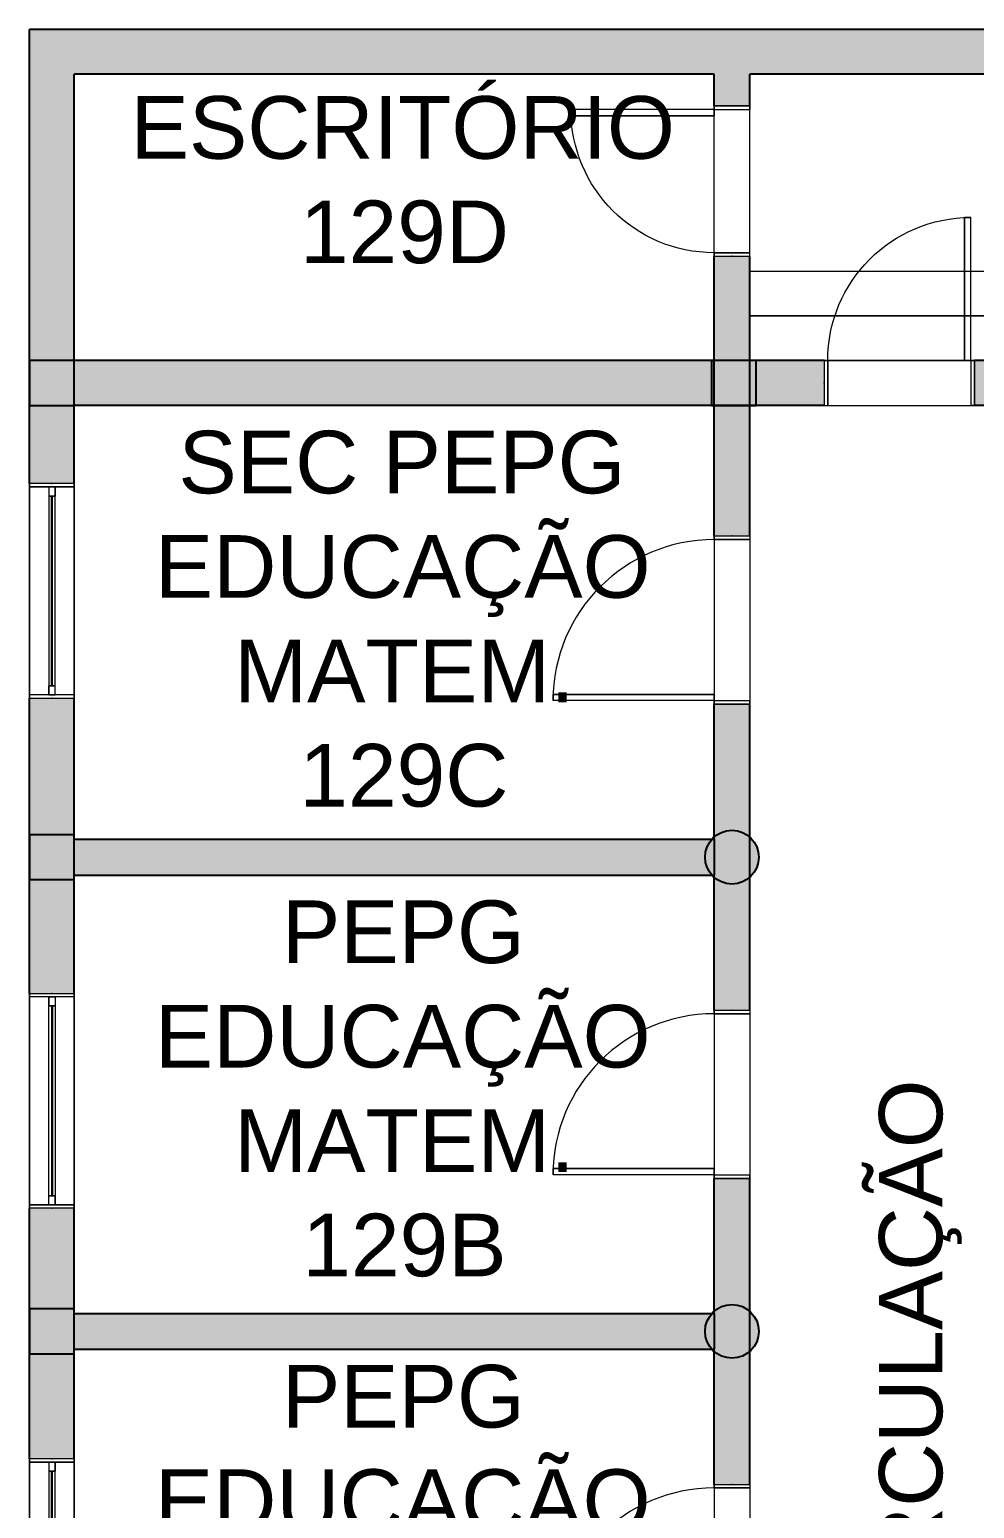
# Model space of a CAD drawing. Header units: metres. Extents: x 512 to 829, y -209 to 245.
# Drawn here: x 684.25 to 689.53, y -81.71 to -73.45 of the extents above; entities that cross this region are included whole.
import ezdxf

# ---------------------------------------------------------------- set-up
doc = ezdxf.new("R2010")
doc.units = ezdxf.units.M
doc.header["$LTSCALE"] = 0.508
doc.set_wipeout_variables(frame=1)
doc.header["$PDSIZE"] = -2
for name, color, linetype, lineweight in [('AMB-NOVOS', 10, 'Continuous', 15), ('None', 7, 'Continuous', 5), ('NãoImprimir', 7, 'Continuous', 5), ('Peitoris', 2, 'Continuous', 5), ('Telhado-Princ', 7, 'Continuous', 5), ('TEXTO', 7, 'Continuous', 15)]:
    doc.layers.add(name, color=color, linetype=linetype, lineweight=lineweight)
doc.styles.add('Arial', font='arial.ttf')

# ---------------------------------------------------------------- blocks, each defined once
blk = doc.blocks.new('Grupo-6437')
at = {"layer": 'None', "color": 7, "linetype": 'Continuous', "lineweight": 5}
for p, q in [((-0.47, 0.1), (-0.47, -0.1)), ((0.47, 0.1), (0.47, -0.1))]:
    blk.add_line(p, q, dxfattribs=at)
blk = doc.blocks.new('Grupo-6438')
at = {"layer": 'None', "color": 7, "linetype": 'Continuous', "lineweight": 5}
for points in [[(-0.47, 0.1), (-0.45, 0.1), (-0.45, -0.1), (-0.47, -0.1)], [(0.45, 0.1), (0.47, 0.1), (0.47, -0.1), (0.45, -0.1)]]:
    blk.add_lwpolyline(points, close=True, dxfattribs=at)
blk = doc.blocks.new('Grupo-6439')
at = {"layer": 'None', "color": 7, "linetype": 'Continuous', "lineweight": 5}
for p, q in [((-0.47, 0.1), (-0.45, 0.1)), ((-0.45, 0.1), (-0.45, -0.1)), ((0.47, 0.1), (0.45, 0.1)), ((0.45, 0.1), (0.45, -0.1)), ((-0.47, -0.1), (-0.45, -0.1)), ((0.47, -0.1), (0.45, -0.1))]:
    blk.add_line(p, q, dxfattribs=at)
at = {"layer": 'None', "color": 7}
for name in ['Grupo-6437', 'Grupo-6438']:
    blk.add_blockref(name, (0, 0), dxfattribs=at)
blk = doc.blocks.new('Grupo-6440')
at = {"layer": 'None', "color": 7, "linetype": 'Continuous', "lineweight": 5}
blk.add_arc((-0.45, 0.1), 0.9, 0, 90, dxfattribs=at)
blk = doc.blocks.new('Grupo-6441')
at = {"layer": 'None', "color": 7, "linetype": 'Continuous', "lineweight": 5}
blk.add_lwpolyline([(-0.45, 0.1), (-0.45, 1), (-0.415, 1), (-0.415, 0.1)], close=True, dxfattribs=at)
blk = doc.blocks.new('Grupo-6442')
at = {"layer": 'None', "color": 7, "linetype": 'Continuous', "lineweight": 5}
for p, q in [((-0.45, 0.1), (-0.45, 1)), ((-0.45, 1), (-0.415, 1)), ((-0.415, 0.1), (-0.415, 1)), ((-0.45, 0.1), (-0.415, 0.1))]:
    blk.add_line(p, q, dxfattribs=at)
at = {"layer": 'None', "color": 7}
blk.add_blockref('Grupo-6441', (0, 0), dxfattribs=at)
blk = doc.blocks.new('Grupo-6443')
at = {"layer": 'Peitoris', "color": 7}
blk.add_blockref('Grupo-6442', (0, 0), dxfattribs=at)
blk = doc.blocks.new('Grupo-6444')
at = {"layer": 'None', "color": 7, "linetype": 'Continuous', "lineweight": 5}
for p, q in [((0.47, 0.1), (-0.47, 0.1)), ((0.47, -0.1), (-0.47, -0.1))]:
    blk.add_line(p, q, dxfattribs=at)
blk = doc.blocks.new('Door (2D)-252')
at = {"layer": 'NãoImprimir', "color": 7, "linetype": 'Continuous', "lineweight": 5}
for p in [(-0.47, 0), (0.47, 0)]:
    blk.add_point(p, dxfattribs=at)
at = {"layer": 'None', "color": 7}
for name in ['Grupo-6443', 'Grupo-6439']:
    blk.add_blockref(name, (0, 0), dxfattribs=at)
at = {"layer": 'Peitoris', "color": 7}
blk.add_blockref('Grupo-6440', (0, 0), dxfattribs=at)
at = {"layer": 'Telhado-Princ', "color": 7}
blk.add_blockref('Grupo-6444', (0, 0), dxfattribs=at)
blk = doc.blocks.new('Grupo-6461')
at = {"layer": 'None', "color": 7, "linetype": 'Continuous', "lineweight": 5}
for p, q in [((-0.42, 0.1), (-0.42, -0.1)), ((0.42, 0.1), (0.42, -0.1))]:
    blk.add_line(p, q, dxfattribs=at)
blk = doc.blocks.new('Grupo-6462')
at = {"layer": 'None', "color": 7, "linetype": 'Continuous', "lineweight": 5}
for points in [[(-0.42, 0.1), (-0.4, 0.1), (-0.4, -0.1), (-0.42, -0.1)], [(0.4, 0.1), (0.42, 0.1), (0.42, -0.1), (0.4, -0.1)]]:
    blk.add_lwpolyline(points, close=True, dxfattribs=at)
blk = doc.blocks.new('Grupo-6463')
at = {"layer": 'None', "color": 7, "linetype": 'Continuous', "lineweight": 5}
for p, q in [((-0.42, 0.1), (-0.4, 0.1)), ((-0.4, 0.1), (-0.4, -0.1)), ((0.42, 0.1), (0.4, 0.1)), ((0.4, 0.1), (0.4, -0.1)), ((-0.42, -0.1), (-0.4, -0.1)), ((0.42, -0.1), (0.4, -0.1))]:
    blk.add_line(p, q, dxfattribs=at)
at = {"layer": 'None', "color": 7}
for name in ['Grupo-6461', 'Grupo-6462']:
    blk.add_blockref(name, (0, 0), dxfattribs=at)
blk = doc.blocks.new('Grupo-6464')
at = {"layer": 'None', "color": 7, "linetype": 'Continuous', "lineweight": 5}
blk.add_arc((-0.4, 0.1), 0.8, 0, 90, dxfattribs=at)
blk = doc.blocks.new('Grupo-6465')
at = {"layer": 'None', "color": 7, "linetype": 'Continuous', "lineweight": 5}
blk.add_lwpolyline([(-0.4, 0.1), (-0.4, 0.9), (-0.365, 0.9), (-0.365, 0.1)], close=True, dxfattribs=at)
blk = doc.blocks.new('Grupo-6466')
at = {"layer": 'None', "color": 7, "linetype": 'Continuous', "lineweight": 5}
for p, q in [((-0.4, 0.1), (-0.4, 0.9)), ((-0.4, 0.9), (-0.365, 0.9)), ((-0.365, 0.1), (-0.365, 0.9)), ((-0.4, 0.1), (-0.365, 0.1))]:
    blk.add_line(p, q, dxfattribs=at)
at = {"layer": 'None', "color": 7}
blk.add_blockref('Grupo-6465', (0, 0), dxfattribs=at)
blk = doc.blocks.new('Grupo-6467')
at = {"layer": 'Peitoris', "color": 7}
blk.add_blockref('Grupo-6466', (0, 0), dxfattribs=at)
blk = doc.blocks.new('Grupo-6468')
at = {"layer": 'None', "color": 7, "linetype": 'Continuous', "lineweight": 5}
for p, q in [((0.42, 0.1), (-0.42, 0.1)), ((0.42, -0.1), (-0.42, -0.1))]:
    blk.add_line(p, q, dxfattribs=at)
blk = doc.blocks.new('Door (2D)-255')
at = {"layer": 'NãoImprimir', "color": 7, "linetype": 'Continuous', "lineweight": 5}
for p in [(-0.42, 0), (0.42, 0)]:
    blk.add_point(p, dxfattribs=at)
at = {"layer": 'None', "color": 7}
for name in ['Grupo-6467', 'Grupo-6463']:
    blk.add_blockref(name, (0, 0), dxfattribs=at)
at = {"layer": 'Peitoris', "color": 7}
blk.add_blockref('Grupo-6464', (0, 0), dxfattribs=at)
at = {"layer": 'Telhado-Princ', "color": 7}
blk.add_blockref('Grupo-6468', (0, 0), dxfattribs=at)
blk = doc.blocks.new('Grupo-6469')
at = {"layer": 'None', "color": 7, "linetype": 'Continuous', "lineweight": 5}
for p, q in [((-0.47, 0.1), (-0.47, -0.1)), ((0.47, 0.1), (0.47, -0.1))]:
    blk.add_line(p, q, dxfattribs=at)
blk = doc.blocks.new('Grupo-6470')
at = {"layer": 'None', "color": 7, "linetype": 'Continuous', "lineweight": 5}
for points in [[(-0.47, 0.1), (-0.45, 0.1), (-0.45, -0.1), (-0.47, -0.1)], [(0.45, 0.1), (0.47, 0.1), (0.47, -0.1), (0.45, -0.1)]]:
    blk.add_lwpolyline(points, close=True, dxfattribs=at)
blk = doc.blocks.new('Grupo-6471')
at = {"layer": 'None', "color": 7, "linetype": 'Continuous', "lineweight": 5}
for p, q in [((-0.47, 0.1), (-0.45, 0.1)), ((-0.45, 0.1), (-0.45, -0.1)), ((0.47, 0.1), (0.45, 0.1)), ((0.45, 0.1), (0.45, -0.1)), ((-0.47, -0.1), (-0.45, -0.1)), ((0.47, -0.1), (0.45, -0.1))]:
    blk.add_line(p, q, dxfattribs=at)
at = {"layer": 'None', "color": 7}
for name in ['Grupo-6469', 'Grupo-6470']:
    blk.add_blockref(name, (0, 0), dxfattribs=at)
blk = doc.blocks.new('Grupo-6472')
at = {"layer": 'None', "color": 7, "linetype": 'Continuous', "lineweight": 5}
blk.add_arc((-0.45, 0.1), 0.9, 0, 90, dxfattribs=at)
blk = doc.blocks.new('Grupo-6473')
at = {"layer": 'None', "color": 7, "linetype": 'Continuous', "lineweight": 5}
blk.add_lwpolyline([(-0.45, 0.1), (-0.45, 1), (-0.415, 1), (-0.415, 0.1)], close=True, dxfattribs=at)
blk = doc.blocks.new('Grupo-6474')
at = {"layer": 'None', "color": 7, "linetype": 'Continuous', "lineweight": 5}
for p, q in [((-0.45, 0.1), (-0.45, 1)), ((-0.45, 1), (-0.415, 1)), ((-0.415, 0.1), (-0.415, 1)), ((-0.45, 0.1), (-0.415, 0.1))]:
    blk.add_line(p, q, dxfattribs=at)
at = {"layer": 'None', "color": 7}
blk.add_blockref('Grupo-6473', (0, 0), dxfattribs=at)
blk = doc.blocks.new('Grupo-6475')
at = {"layer": 'Peitoris', "color": 7}
blk.add_blockref('Grupo-6474', (0, 0), dxfattribs=at)
blk = doc.blocks.new('Grupo-6476')
at = {"layer": 'None', "color": 7, "linetype": 'Continuous', "lineweight": 5}
for p, q in [((0.47, 0.1), (-0.47, 0.1)), ((0.47, -0.1), (-0.47, -0.1))]:
    blk.add_line(p, q, dxfattribs=at)
blk = doc.blocks.new('Door (2D)-256')
at = {"layer": 'NãoImprimir', "color": 7, "linetype": 'Continuous', "lineweight": 5}
for p in [(-0.47, 0), (0.47, 0)]:
    blk.add_point(p, dxfattribs=at)
at = {"layer": 'None', "color": 7}
for name in ['Grupo-6475', 'Grupo-6471']:
    blk.add_blockref(name, (0, 0), dxfattribs=at)
at = {"layer": 'Peitoris', "color": 7}
blk.add_blockref('Grupo-6472', (0, 0), dxfattribs=at)
at = {"layer": 'Telhado-Princ', "color": 7}
blk.add_blockref('Grupo-6476', (0, 0), dxfattribs=at)
blk = doc.blocks.new('Grupo-6477')
at = {"layer": 'None', "color": 7, "linetype": 'Continuous', "lineweight": 5}
for p, q in [((-0.47, 0.1), (-0.47, -0.1)), ((0.47, 0.1), (0.47, -0.1))]:
    blk.add_line(p, q, dxfattribs=at)
blk = doc.blocks.new('Grupo-6478')
at = {"layer": 'None', "color": 7, "linetype": 'Continuous', "lineweight": 5}
for points in [[(-0.47, 0.1), (-0.45, 0.1), (-0.45, -0.1), (-0.47, -0.1)], [(0.45, 0.1), (0.47, 0.1), (0.47, -0.1), (0.45, -0.1)]]:
    blk.add_lwpolyline(points, close=True, dxfattribs=at)
blk = doc.blocks.new('Grupo-6479')
at = {"layer": 'None', "color": 7, "linetype": 'Continuous', "lineweight": 5}
for p, q in [((-0.47, 0.1), (-0.45, 0.1)), ((-0.45, 0.1), (-0.45, -0.1)), ((0.47, 0.1), (0.45, 0.1)), ((0.45, 0.1), (0.45, -0.1)), ((-0.47, -0.1), (-0.45, -0.1)), ((0.47, -0.1), (0.45, -0.1))]:
    blk.add_line(p, q, dxfattribs=at)
at = {"layer": 'None', "color": 7}
for name in ['Grupo-6477', 'Grupo-6478']:
    blk.add_blockref(name, (0, 0), dxfattribs=at)
blk = doc.blocks.new('Grupo-6480')
at = {"layer": 'None', "color": 7, "linetype": 'Continuous', "lineweight": 5}
blk.add_arc((-0.45, 0.1), 0.9, 0, 90, dxfattribs=at)
blk = doc.blocks.new('Grupo-6481')
at = {"layer": 'None', "color": 7, "linetype": 'Continuous', "lineweight": 5}
blk.add_lwpolyline([(-0.45, 0.1), (-0.45, 1), (-0.415, 1), (-0.415, 0.1)], close=True, dxfattribs=at)
blk = doc.blocks.new('Grupo-6482')
at = {"layer": 'None', "color": 7, "linetype": 'Continuous', "lineweight": 5}
for p, q in [((-0.45, 0.1), (-0.45, 1)), ((-0.45, 1), (-0.415, 1)), ((-0.415, 0.1), (-0.415, 1)), ((-0.45, 0.1), (-0.415, 0.1))]:
    blk.add_line(p, q, dxfattribs=at)
at = {"layer": 'None', "color": 7}
blk.add_blockref('Grupo-6481', (0, 0), dxfattribs=at)
blk = doc.blocks.new('Grupo-6483')
at = {"layer": 'Peitoris', "color": 7}
blk.add_blockref('Grupo-6482', (0, 0), dxfattribs=at)
blk = doc.blocks.new('Grupo-6484')
at = {"layer": 'None', "color": 7, "linetype": 'Continuous', "lineweight": 5}
for p, q in [((0.47, 0.1), (-0.47, 0.1)), ((0.47, -0.1), (-0.47, -0.1))]:
    blk.add_line(p, q, dxfattribs=at)
blk = doc.blocks.new('Door (2D)-257')
at = {"layer": 'NãoImprimir', "color": 7, "linetype": 'Continuous', "lineweight": 5}
for p in [(-0.47, 0), (0.47, 0)]:
    blk.add_point(p, dxfattribs=at)
at = {"layer": 'None', "color": 7}
for name in ['Grupo-6483', 'Grupo-6479']:
    blk.add_blockref(name, (0, 0), dxfattribs=at)
at = {"layer": 'Peitoris', "color": 7}
blk.add_blockref('Grupo-6480', (0, 0), dxfattribs=at)
at = {"layer": 'Telhado-Princ', "color": 7}
blk.add_blockref('Grupo-6484', (0, 0), dxfattribs=at)
blk = doc.blocks.new('Grupo-6485')
at = {"layer": 'None', "color": 7, "linetype": 'Continuous', "lineweight": 5}
for p, q in [((-0.42, 0.125), (-0.42, -0.125)), ((0.42, 0.125), (0.42, -0.125))]:
    blk.add_line(p, q, dxfattribs=at)
blk = doc.blocks.new('Grupo-6486')
at = {"layer": 'None', "color": 7, "linetype": 'Continuous', "lineweight": 5}
for points in [[(-0.42, 0.125), (-0.4, 0.125), (-0.4, -0.125), (-0.42, -0.125)], [(0.4, 0.125), (0.42, 0.125), (0.42, -0.125), (0.4, -0.125)]]:
    blk.add_lwpolyline(points, close=True, dxfattribs=at)
blk = doc.blocks.new('Grupo-6487')
at = {"layer": 'None', "color": 7, "linetype": 'Continuous', "lineweight": 5}
for p, q in [((-0.42, 0.125), (-0.4, 0.125)), ((-0.4, 0.125), (-0.4, -0.125)), ((0.42, 0.125), (0.4, 0.125)), ((0.4, 0.125), (0.4, -0.125)), ((-0.42, -0.125), (-0.4, -0.125)), ((0.42, -0.125), (0.4, -0.125))]:
    blk.add_line(p, q, dxfattribs=at)
at = {"layer": 'None', "color": 7}
for name in ['Grupo-6485', 'Grupo-6486']:
    blk.add_blockref(name, (0, 0), dxfattribs=at)
blk = doc.blocks.new('Grupo-6488')
at = {"layer": 'None', "color": 7, "linetype": 'Continuous', "lineweight": 5}
blk.add_arc((-0.4, 0.125), 0.8, 0, 90, dxfattribs=at)
blk = doc.blocks.new('Grupo-6489')
at = {"layer": 'None', "color": 7, "linetype": 'Continuous', "lineweight": 5}
blk.add_lwpolyline([(-0.4, 0.125), (-0.4, 0.925), (-0.365, 0.925), (-0.365, 0.125)], close=True, dxfattribs=at)
blk = doc.blocks.new('Grupo-6490')
at = {"layer": 'None', "color": 7, "linetype": 'Continuous', "lineweight": 5}
for p, q in [((-0.4, 0.125), (-0.4, 0.925)), ((-0.4, 0.925), (-0.365, 0.925)), ((-0.365, 0.125), (-0.365, 0.925)), ((-0.4, 0.125), (-0.365, 0.125))]:
    blk.add_line(p, q, dxfattribs=at)
at = {"layer": 'None', "color": 7}
blk.add_blockref('Grupo-6489', (0, 0), dxfattribs=at)
blk = doc.blocks.new('Grupo-6491')
at = {"layer": 'Peitoris', "color": 7}
blk.add_blockref('Grupo-6490', (0, 0), dxfattribs=at)
blk = doc.blocks.new('Grupo-6492')
at = {"layer": 'None', "color": 7, "linetype": 'Continuous', "lineweight": 5}
for p, q in [((0.42, 0.125), (-0.42, 0.125)), ((0.42, -0.125), (-0.42, -0.125))]:
    blk.add_line(p, q, dxfattribs=at)
blk = doc.blocks.new('Door (2D)-258')
at = {"layer": 'NãoImprimir', "color": 7, "linetype": 'Continuous', "lineweight": 5}
for p in [(-0.42, 0), (0.42, 0)]:
    blk.add_point(p, dxfattribs=at)
at = {"layer": 'None', "color": 7}
for name in ['Grupo-6491', 'Grupo-6487']:
    blk.add_blockref(name, (0, 0), dxfattribs=at)
at = {"layer": 'Peitoris', "color": 7}
blk.add_blockref('Grupo-6488', (0, 0), dxfattribs=at)
at = {"layer": 'Telhado-Princ', "color": 7}
blk.add_blockref('Grupo-6492', (0, 0), dxfattribs=at)
blk = doc.blocks.new('Grupo-6629')
at = {"layer": 'None', "color": 7, "linetype": 'Continuous', "lineweight": 5}
for points in [[(-0.6, 0.125), (-0.58095, 0.125), (-0.58095, -0.125), (-0.6, -0.125)], [(0.58095, 0.125), (0.6, 0.125), (0.6, -0.125), (0.58095, -0.125)]]:
    blk.add_lwpolyline(points, close=True, dxfattribs=at)
blk = doc.blocks.new('Grupo-6630')
at = {"layer": 'None', "color": 7, "linetype": 'Continuous', "lineweight": 5}
for p, q in [((-0.6, 0.125), (-0.58095, 0.125)), ((-0.58095, 0.125), (-0.58095, -0.125)), ((0.6, 0.125), (0.58095, 0.125)), ((0.58095, 0.125), (0.58095, -0.125)), ((-0.6, -0.125), (-0.58095, -0.125)), ((0.6, -0.125), (0.58095, -0.125))]:
    blk.add_line(p, q, dxfattribs=at)
at = {"layer": 'None', "color": 7}
blk.add_blockref('Grupo-6629', (0, 0), dxfattribs=at)
blk = doc.blocks.new('Grupo-6631')
at = {"layer": 'None', "color": 7, "linetype": 'Continuous', "lineweight": 5}
for p, q in [((-0.5809, 0.0175), (-0.5809, -0.0175)), ((0.5809, 0.0175), (0.5809, -0.0175))]:
    blk.add_line(p, q, dxfattribs=at)
blk = doc.blocks.new('Grupo-6632')
at = {"layer": 'None', "color": 7, "linetype": 'Continuous', "lineweight": 5}
for points in [[(-0.5809, 0.0175), (-0.5302, 0.0175), (-0.5302, -0.0175), (-0.5809, -0.0175)], [(0.5302, 0.0175), (0.5809, 0.0175), (0.5809, -0.0175), (0.5302, -0.0175)]]:
    blk.add_lwpolyline(points, close=True, dxfattribs=at)
blk = doc.blocks.new('Grupo-6633')
at = {"layer": 'None', "color": 7, "linetype": 'Continuous', "lineweight": 5}
for p, q in [((-0.5809, 0.0175), (-0.5302, 0.0175)), ((-0.5302, 0.0175), (-0.5302, -0.0175)), ((0.5809, 0.0175), (0.5302, 0.0175)), ((0.5302, 0.0175), (0.5302, -0.0175)), ((-0.5809, -0.0175), (-0.5302, -0.0175)), ((0.5809, -0.0175), (0.5302, -0.0175))]:
    blk.add_line(p, q, dxfattribs=at)
blk.add_lwpolyline([(-0.5302, 0.0175), (0.5302, 0.0175), (0.5302, -0.0175), (-0.5302, -0.0175)], close=True, dxfattribs=at)
at = {"layer": 'None', "color": 7}
for name in ['Grupo-6631', 'Grupo-6632']:
    blk.add_blockref(name, (0, 0), dxfattribs=at)
blk = doc.blocks.new('Grupo-6635')
at = {"layer": 'None', "color": 7, "linetype": 'Continuous', "lineweight": 25}
for p, q in [((-0.53015, 0.000635), (0.53015, 0.000635)), ((-0.53015, -0.000635), (0.53015, -0.000635))]:
    blk.add_line(p, q, dxfattribs=at)
blk = doc.blocks.new('Grupo-6636')
at = {"layer": 'None', "color": 7, "linetype": 'Continuous', "lineweight": 20}
for p, q in [((0.6, 0.125), (-0.6, 0.125)), ((0.6, -0.125), (-0.6, -0.125))]:
    blk.add_line(p, q, dxfattribs=at)
blk = doc.blocks.new('Window (2D)-519')
at = {"color": 7, "linetype": 'Continuous', "lineweight": 5}
blk.add_wipeout([(-0.6, 0.125), (0.6, 0.125), (0.6, -0.125), (-0.6, -0.125)], dxfattribs=at).dxf.layer = 'None'
at = {"layer": 'None', "color": 7, "linetype": 'Continuous', "lineweight": 5}
for p, q in [((-0.6, 0.125), (0.6, 0.125)), ((-0.6, -0.125), (0.6, -0.125))]:
    blk.add_line(p, q, dxfattribs=at)
at = {"layer": 'NãoImprimir', "linetype": 'Continuous'}
for p in [(-0.6, 0), (0.6, 0)]:
    blk.add_point(p, dxfattribs=at)
at = {"layer": 'None', "color": 7}
blk.add_blockref('Grupo-6630', (0, 0), dxfattribs=at)
at = {"layer": 'Peitoris'}
for name in ['Grupo-6633', 'Grupo-6635']:
    blk.add_blockref(name, (0, 0), dxfattribs=at)
at = {"layer": 'Telhado-Princ'}
blk.add_blockref('Grupo-6636', (0, 0), dxfattribs=at)
blk = doc.blocks.new('Grupo-6637')
at = {"layer": 'None', "color": 7, "linetype": 'Continuous', "lineweight": 5}
for points in [[(-0.6, 0.125), (-0.58095, 0.125), (-0.58095, -0.125), (-0.6, -0.125)], [(0.58095, 0.125), (0.6, 0.125), (0.6, -0.125), (0.58095, -0.125)]]:
    blk.add_lwpolyline(points, close=True, dxfattribs=at)
blk = doc.blocks.new('Grupo-6638')
at = {"layer": 'None', "color": 7, "linetype": 'Continuous', "lineweight": 5}
for p, q in [((-0.6, 0.125), (-0.58095, 0.125)), ((-0.58095, 0.125), (-0.58095, -0.125)), ((0.6, 0.125), (0.58095, 0.125)), ((0.58095, 0.125), (0.58095, -0.125)), ((-0.6, -0.125), (-0.58095, -0.125)), ((0.6, -0.125), (0.58095, -0.125))]:
    blk.add_line(p, q, dxfattribs=at)
at = {"layer": 'None', "color": 7}
blk.add_blockref('Grupo-6637', (0, 0), dxfattribs=at)
blk = doc.blocks.new('Grupo-6639')
at = {"layer": 'None', "color": 7, "linetype": 'Continuous', "lineweight": 5}
for p, q in [((-0.5809, 0.0175), (-0.5809, -0.0175)), ((0.5809, 0.0175), (0.5809, -0.0175))]:
    blk.add_line(p, q, dxfattribs=at)
blk = doc.blocks.new('Grupo-6640')
at = {"layer": 'None', "color": 7, "linetype": 'Continuous', "lineweight": 5}
for points in [[(-0.5809, 0.0175), (-0.5302, 0.0175), (-0.5302, -0.0175), (-0.5809, -0.0175)], [(0.5302, 0.0175), (0.5809, 0.0175), (0.5809, -0.0175), (0.5302, -0.0175)]]:
    blk.add_lwpolyline(points, close=True, dxfattribs=at)
blk = doc.blocks.new('Grupo-6641')
at = {"layer": 'None', "color": 7, "linetype": 'Continuous', "lineweight": 5}
for p, q in [((-0.5809, 0.0175), (-0.5302, 0.0175)), ((-0.5302, 0.0175), (-0.5302, -0.0175)), ((0.5809, 0.0175), (0.5302, 0.0175)), ((0.5302, 0.0175), (0.5302, -0.0175)), ((-0.5809, -0.0175), (-0.5302, -0.0175)), ((0.5809, -0.0175), (0.5302, -0.0175))]:
    blk.add_line(p, q, dxfattribs=at)
blk.add_lwpolyline([(-0.5302, 0.0175), (0.5302, 0.0175), (0.5302, -0.0175), (-0.5302, -0.0175)], close=True, dxfattribs=at)
at = {"layer": 'None', "color": 7}
for name in ['Grupo-6639', 'Grupo-6640']:
    blk.add_blockref(name, (0, 0), dxfattribs=at)
blk = doc.blocks.new('Grupo-6643')
at = {"layer": 'None', "color": 7, "linetype": 'Continuous', "lineweight": 25}
for p, q in [((-0.53015, 0.000635), (0.53015, 0.000635)), ((-0.53015, -0.000635), (0.53015, -0.000635))]:
    blk.add_line(p, q, dxfattribs=at)
blk = doc.blocks.new('Grupo-6644')
at = {"layer": 'None', "color": 7, "linetype": 'Continuous', "lineweight": 20}
for p, q in [((0.6, 0.125), (-0.6, 0.125)), ((0.6, -0.125), (-0.6, -0.125))]:
    blk.add_line(p, q, dxfattribs=at)
blk = doc.blocks.new('Window (2D)-520')
at = {"color": 7, "linetype": 'Continuous', "lineweight": 5}
blk.add_wipeout([(-0.6, 0.125), (0.6, 0.125), (0.6, -0.125), (-0.6, -0.125)], dxfattribs=at).dxf.layer = 'None'
at = {"layer": 'None', "color": 7, "linetype": 'Continuous', "lineweight": 5}
for p, q in [((-0.6, 0.125), (0.6, 0.125)), ((-0.6, -0.125), (0.6, -0.125))]:
    blk.add_line(p, q, dxfattribs=at)
at = {"layer": 'NãoImprimir', "linetype": 'Continuous'}
for p in [(-0.6, 0), (0.6, 0)]:
    blk.add_point(p, dxfattribs=at)
at = {"layer": 'None', "color": 7}
blk.add_blockref('Grupo-6638', (0, 0), dxfattribs=at)
at = {"layer": 'Peitoris'}
for name in ['Grupo-6641', 'Grupo-6643']:
    blk.add_blockref(name, (0, 0), dxfattribs=at)
at = {"layer": 'Telhado-Princ'}
blk.add_blockref('Grupo-6644', (0, 0), dxfattribs=at)
blk = doc.blocks.new('Grupo-6645')
at = {"layer": 'None', "color": 7, "linetype": 'Continuous', "lineweight": 5}
for points in [[(-0.6, 0.125), (-0.58095, 0.125), (-0.58095, -0.125), (-0.6, -0.125)], [(0.58095, 0.125), (0.6, 0.125), (0.6, -0.125), (0.58095, -0.125)]]:
    blk.add_lwpolyline(points, close=True, dxfattribs=at)
blk = doc.blocks.new('Grupo-6646')
at = {"layer": 'None', "color": 7, "linetype": 'Continuous', "lineweight": 5}
for p, q in [((-0.6, 0.125), (-0.58095, 0.125)), ((-0.58095, 0.125), (-0.58095, -0.125)), ((0.6, 0.125), (0.58095, 0.125)), ((0.58095, 0.125), (0.58095, -0.125)), ((-0.6, -0.125), (-0.58095, -0.125)), ((0.6, -0.125), (0.58095, -0.125))]:
    blk.add_line(p, q, dxfattribs=at)
at = {"layer": 'None', "color": 7}
blk.add_blockref('Grupo-6645', (0, 0), dxfattribs=at)
blk = doc.blocks.new('Grupo-6647')
at = {"layer": 'None', "color": 7, "linetype": 'Continuous', "lineweight": 5}
for p, q in [((-0.5809, 0.0175), (-0.5809, -0.0175)), ((0.5809, 0.0175), (0.5809, -0.0175))]:
    blk.add_line(p, q, dxfattribs=at)
blk = doc.blocks.new('Grupo-6648')
at = {"layer": 'None', "color": 7, "linetype": 'Continuous', "lineweight": 5}
for points in [[(-0.5809, 0.0175), (-0.5302, 0.0175), (-0.5302, -0.0175), (-0.5809, -0.0175)], [(0.5302, 0.0175), (0.5809, 0.0175), (0.5809, -0.0175), (0.5302, -0.0175)]]:
    blk.add_lwpolyline(points, close=True, dxfattribs=at)
blk = doc.blocks.new('Grupo-6649')
at = {"layer": 'None', "color": 7, "linetype": 'Continuous', "lineweight": 5}
for p, q in [((-0.5809, 0.0175), (-0.5302, 0.0175)), ((-0.5302, 0.0175), (-0.5302, -0.0175)), ((0.5809, 0.0175), (0.5302, 0.0175)), ((0.5302, 0.0175), (0.5302, -0.0175)), ((-0.5809, -0.0175), (-0.5302, -0.0175)), ((0.5809, -0.0175), (0.5302, -0.0175))]:
    blk.add_line(p, q, dxfattribs=at)
blk.add_lwpolyline([(-0.5302, 0.0175), (0.5302, 0.0175), (0.5302, -0.0175), (-0.5302, -0.0175)], close=True, dxfattribs=at)
at = {"layer": 'None', "color": 7}
for name in ['Grupo-6647', 'Grupo-6648']:
    blk.add_blockref(name, (0, 0), dxfattribs=at)
blk = doc.blocks.new('Grupo-6651')
at = {"layer": 'None', "color": 7, "linetype": 'Continuous', "lineweight": 25}
for p, q in [((-0.53015, 0.000635), (0.53015, 0.000635)), ((-0.53015, -0.000635), (0.53015, -0.000635))]:
    blk.add_line(p, q, dxfattribs=at)
blk = doc.blocks.new('Grupo-6652')
at = {"layer": 'None', "color": 7, "linetype": 'Continuous', "lineweight": 20}
for p, q in [((0.6, 0.125), (-0.6, 0.125)), ((0.6, -0.125), (-0.6, -0.125))]:
    blk.add_line(p, q, dxfattribs=at)
blk = doc.blocks.new('Window (2D)-521')
at = {"color": 7, "linetype": 'Continuous', "lineweight": 5}
blk.add_wipeout([(-0.6, 0.125), (0.6, 0.125), (0.6, -0.125), (-0.6, -0.125)], dxfattribs=at).dxf.layer = 'None'
at = {"layer": 'None', "color": 7, "linetype": 'Continuous', "lineweight": 5}
for p, q in [((-0.6, 0.125), (0.6, 0.125)), ((-0.6, -0.125), (0.6, -0.125))]:
    blk.add_line(p, q, dxfattribs=at)
at = {"layer": 'NãoImprimir', "linetype": 'Continuous'}
for p in [(-0.6, 0), (0.6, 0)]:
    blk.add_point(p, dxfattribs=at)
at = {"layer": 'None', "color": 7}
blk.add_blockref('Grupo-6646', (0, 0), dxfattribs=at)
at = {"layer": 'Peitoris'}
for name in ['Grupo-6649', 'Grupo-6651']:
    blk.add_blockref(name, (0, 0), dxfattribs=at)
at = {"layer": 'Telhado-Princ'}
blk.add_blockref('Grupo-6652', (0, 0), dxfattribs=at)
blk = doc.blocks.new('Grupo-6790')
at = {"layer": 'None', "linetype": 'Continuous', "lineweight": 0}
for points in [[(-25.2751, 18.0369), (-25.2751, 17.7869), (-25.0251, 17.7869), (-25.0251, 18.0369)], [(-15.5751, 18.0369), (-15.5751, 17.7869), (-15.3251, 17.7869), (-15.3251, 18.0369)]]:
    blk.add_hatch(color=255, dxfattribs=at).paths.add_polyline_path(points)
h = blk.add_hatch(color=255, dxfattribs=at)
edge = h.paths.add_edge_path()
edge.add_arc((-21.3501, 17.9119), 0.15, 0, 360, ccw=False)
h = blk.add_hatch(color=255, dxfattribs=at)
edge = h.paths.add_edge_path()
edge.add_arc((-19.2501, 17.9119), 0.15, 0, 360, ccw=False)
at = {"layer": 'None', "color": 7, "linetype": 'Continuous', "lineweight": 25}
for points in [[(-25.2751, 18.0369), (-25.2751, 17.7869), (-25.0251, 17.7869), (-25.0251, 18.0369)], [(-15.5751, 18.0369), (-15.5751, 17.7869), (-15.3251, 17.7869), (-15.3251, 18.0369)]]:
    blk.add_lwpolyline(points, close=True, dxfattribs=at)
for centre in [(-21.3501, 17.9119), (-19.2501, 17.9119)]:
    blk.add_circle(centre, 0.15, dxfattribs=at)
blk = doc.blocks.new('Grupo-6791')
at = {"layer": 'None', "linetype": 'Continuous', "lineweight": 0}
for points in [[(-25.2751, 20.6869), (-25.2751, 20.4369), (-25.0251, 20.4369), (-25.0251, 20.6869)], [(-15.5751, 20.6869), (-15.5751, 20.4369), (-15.3251, 20.4369), (-15.3251, 20.6869)]]:
    blk.add_hatch(color=255, dxfattribs=at).paths.add_polyline_path(points)
h = blk.add_hatch(color=255, dxfattribs=at)
edge = h.paths.add_edge_path()
edge.add_arc((-21.3501, 20.5619), 0.15, 0, 360, ccw=False)
h = blk.add_hatch(color=255, dxfattribs=at)
edge = h.paths.add_edge_path()
edge.add_arc((-19.2501, 20.5619), 0.15, 0, 360, ccw=False)
at = {"layer": 'None', "color": 7, "linetype": 'Continuous', "lineweight": 25}
for points in [[(-25.2751, 20.6869), (-25.2751, 20.4369), (-25.0251, 20.4369), (-25.0251, 20.6869)], [(-15.5751, 20.6869), (-15.5751, 20.4369), (-15.3251, 20.4369), (-15.3251, 20.6869)]]:
    blk.add_lwpolyline(points, close=True, dxfattribs=at)
for centre in [(-21.3501, 20.5619), (-19.2501, 20.5619)]:
    blk.add_circle(centre, 0.15, dxfattribs=at)
blk = doc.blocks.new('Grupo-6792')
at = {"layer": 'None', "linetype": 'Continuous', "lineweight": 0}
for points in [[(-25.2751, 23.3369), (-25.2751, 23.0869), (-25.0251, 23.0869), (-25.0251, 23.3369)], [(-21.4651, 23.3369), (-21.4651, 23.0869), (-21.2151, 23.0869), (-21.2151, 23.3369)], [(-19.3751, 23.3369), (-19.3751, 23.0869), (-19.1251, 23.0869), (-19.1251, 23.3369)], [(-15.5751, 23.3369), (-15.5751, 23.0869), (-15.3251, 23.0869), (-15.3251, 23.3369)]]:
    blk.add_hatch(color=255, dxfattribs=at).paths.add_polyline_path(points)
at = {"layer": 'None', "color": 7, "linetype": 'Continuous', "lineweight": 25}
for points in [[(-25.2751, 23.3369), (-25.2751, 23.0869), (-25.0251, 23.0869), (-25.0251, 23.3369)], [(-21.4651, 23.3369), (-21.4651, 23.0869), (-21.2151, 23.0869), (-21.2151, 23.3369)], [(-19.3751, 23.3369), (-19.3751, 23.0869), (-19.1251, 23.0869), (-19.1251, 23.3369)], [(-15.5751, 23.3369), (-15.5751, 23.0869), (-15.3251, 23.0869), (-15.3251, 23.3369)]]:
    blk.add_lwpolyline(points, close=True, dxfattribs=at)
blk = doc.blocks.new('Grupo-6793')
at = {"layer": 'None', "color": 7}
for name in ['Grupo-6792', 'Grupo-6791', 'Grupo-6790']:
    blk.add_blockref(name, (0, 0), dxfattribs=at)
blk = doc.blocks.new('Grupo-6795')
at = {"layer": 'None', "color": 7, "linetype": 'Continuous', "lineweight": 5}
for points in [[(-21.2501, 23.8369), (-19.4951, 23.8369), (-19.4951, 23.5869), (-21.2501, 23.5869)], [(-21.2501, 23.5869), (-19.4951, 23.5869), (-19.4951, 23.3369), (-21.2501, 23.3369)]]:
    blk.add_lwpolyline(points, close=True, dxfattribs=at)

msp = doc.modelspace()

# ---------------------------------------------------------------- linework, layer by layer
at = {"layer": 'None', "color": 7, "linetype": 'Continuous', "lineweight": 25}
for p, q in [((684.2479, -75.9868), (684.2479, -73.45)), ((694.1979, -73.45), (684.2479, -73.45)), ((684.4979, -75.9868), (684.4979, -73.7)), ((688.0729, -73.7), (684.4979, -73.7)), ((688.0729, -73.8768), (688.0729, -73.7)), ((688.2729, -73.8768), (688.2729, -73.7)), ((693.9479, -73.7), (688.2729, -73.7)), ((688.0729, -76.28), (688.0729, -74.7168)), ((688.2729, -76.28), (688.2729, -74.7168)), ((688.6879, -75.3), (684.2479, -75.3)), ((694.1979, -75.3), (689.5279, -75.3)), ((688.6879, -75.55), (684.4979, -75.55)), ((690.1729, -75.55), (689.5279, -75.55)), ((684.2479, -78.8368), (684.2479, -77.1868)), ((684.4979, -77.975), (684.4979, -77.1868)), ((688.0729, -77.975), (688.0729, -77.22)), ((688.2729, -78.93), (688.2729, -77.22)), ((684.4979, -77.975), (688.0729, -77.975)), ((688.0729, -77.975), (688.0729, -78.175)), ((684.4979, -78.8368), (684.4979, -78.175)), ((684.4979, -78.175), (688.0729, -78.175)), ((688.0729, -78.93), (688.0729, -78.175)), ((688.0729, -80.625), (688.0729, -79.87)), ((688.2729, -81.58), (688.2729, -79.87)), ((684.2479, -81.4368), (684.2479, -80.0368)), ((684.4979, -80.625), (684.4979, -80.0368)), ((684.4979, -80.625), (688.0729, -80.625)), ((688.0729, -80.625), (688.0729, -80.825)), ((684.4979, -81.4368), (684.4979, -80.825)), ((684.4979, -80.825), (688.0729, -80.825)), ((688.0729, -81.58), (688.0729, -80.825))]:
    msp.add_line(p, q, dxfattribs=at)
at = {"layer": 'None', "color": 250, "linetype": 'Continuous'}
for points in [[(684.4979, -75.9868), (684.2479, -75.9868), (684.4979, -73.7), (684.2479, -73.45)], [(694.1979, -73.45), (693.9479, -73.7), (684.2479, -73.45), (684.4979, -73.7)], [(688.2729, -73.8768), (688.0729, -73.8768), (688.2729, -73.7), (688.0729, -73.7)], [(688.2729, -76.28), (688.0729, -76.28), (688.2729, -74.7168), (688.0729, -74.7168)], [(688.6879, -75.3), (688.6879, -75.55), (684.2479, -75.3), (684.4979, -75.55)], [(694.1979, -75.3), (693.9479, -75.55), (689.5279, -75.3), (689.5279, -75.55)], [(684.4979, -78.8368), (684.2479, -78.8368), (684.4979, -77.1868), (684.2479, -77.1868)], [(688.2729, -78.93), (688.0729, -78.93), (688.2729, -77.22), (688.0729, -77.22)], [(684.4979, -78.175), (684.4979, -77.975), (688.0729, -78.175), (688.0729, -77.975)], [(688.2729, -81.58), (688.0729, -81.58), (688.2729, -79.87), (688.0729, -79.87)], [(684.4979, -81.4368), (684.2479, -81.4368), (684.4979, -80.0368), (684.2479, -80.0368)], [(684.4979, -80.825), (684.4979, -80.625), (688.0729, -80.825), (688.0729, -80.625)]]:
    msp.add_solid(points, dxfattribs=at)

# ---------------------------------------------------------------- block references
at = {"layer": 'None', "color": 7, "xscale": -1, "rotation": 90}
msp.add_blockref('Door (2D)-255', (688.1729, -74.2968), dxfattribs=at)
at = {"layer": 'None', "color": 7, "xscale": -1}
msp.add_blockref('Door (2D)-258', (689.1079, -75.425), dxfattribs=at)
at = {"layer": 'None', "color": 7}
msp.add_blockref('Grupo-6795', (709.523, -98.6368), dxfattribs=at)
at = {"layer": 'None', "color": 7, "rotation": 90}
for name, p in [('Door (2D)-257', (688.1729, -76.75)), ('Door (2D)-256', (688.1729, -79.4)), ('Door (2D)-252', (688.1729, -82.05))]:
    msp.add_blockref(name, p, dxfattribs=at)

# ---------------------------------------------------------------- texts
at = {"layer": 'AMB-NOVOS', "linetype": 'Continuous', "lineweight": 0, "char_height": 0.35, "attachment_point": 1}
for s, insert in [('\\pi-0.23844;{\\fArial|b0|i0|c0|p34;ESCRITÓRIO\\P\\pi0.70771;129D}', (685.0507, -73.8219)), ('\\pi0.02883;{\\fArial|b0|i0|c0|p34;SEC PEPG \\P\\pi-0.10271;EDUCAÇÃO \\P\\pi0.34123;MATEM.\\P\\pi0.70436;129C}', (685.0507, -75.6919)), ('\\pi0.60731;{\\fArial|b0|i0|c0|p34;PEPG \\P\\pi-0.10271;EDUCAÇÃO \\P\\pi0.34123;MATEM.\\P\\pi0.7212;129B}', (685.0507, -78.3169)), ('\\pi0.60731;{\\fArial|b0|i0|c0|p34;PEPG \\P\\pi-0.10271;EDUCAÇÃO \\P\\pi0.34123;MATEM.\\P\\pi0.88199;129}', (685.0507, -80.9124))]:
    msp.add_mtext_dynamic_manual_height_columns(s, width=2.505044, gutter_width=1, heights=[0], dxfattribs=dict(at, insert=insert))
at = {"layer": 'TEXTO', "color": 7, "insert": (688.9947, -80.9368), "char_height": 0.3537, "attachment_point": 2, "rotation": 90, "line_spacing_factor": 0.96736, "style": 'Arial'}
msp.add_mtext('CIRCULAÇÃO', dxfattribs=at)

# ---------------------------------------------------------------- next in the draw order: block references
at = {"layer": 'None', "color": 7, "xscale": -1, "rotation": 270}
for name, p in [('Window (2D)-521', (684.3729, -76.5868)), ('Window (2D)-519', (684.3729, -82.0368))]:
    msp.add_blockref(name, p, dxfattribs=at)
at = {"layer": 'None', "color": 7, "rotation": 270}
msp.add_blockref('Window (2D)-520', (684.3729, -79.4368), dxfattribs=at)

# ---------------------------------------------------------------- next in the draw order: block references
at = {"layer": 'None', "color": 7}
msp.add_blockref('Grupo-6793', (709.523, -98.6368), dxfattribs=at)

doc.saveas('drawing.dxf')
